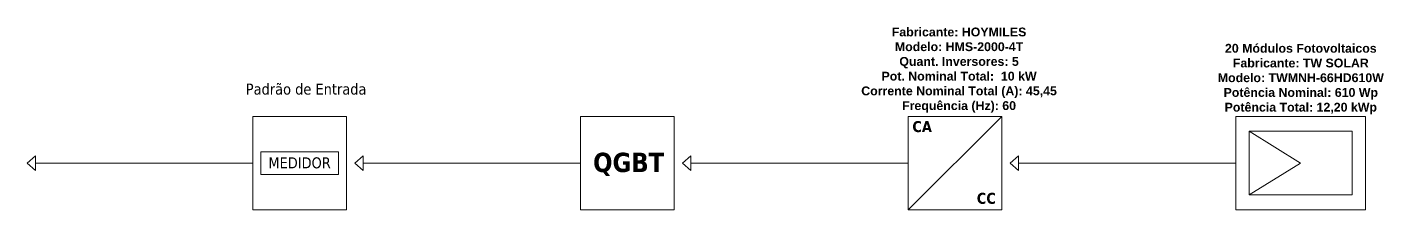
# Model space of a CAD drawing. Header units: millimetres. Extents: x 3949 to 5857, y -1969 to -943.
# Drawn here: x 5640.9 to 5856.7, y -1924.9 to -1895.8 of the extents above; entities that cross this region are included whole.
import ezdxf

# ---------------------------------------------------------------- set-up
doc = ezdxf.new("R2010")
doc.units = ezdxf.units.MM
doc.layers.add('DESENHO', color=7, linetype='Continuous', lineweight=0)
doc.styles.add('Annotative', font='arial.ttf')
doc.styles.add('PDF Arial', font='arial.ttf')
doc.styles.get("Standard").update_dxf_attribs({"font": 'arial.ttf'})

msp = doc.modelspace()

# ---------------------------------------------------------------- linework, layer by layer
at = {"layer": 'DESENHO'}
for p, q in [((5781.08, -1924.95), (5795.98, -1910.05)), ((5835.32, -1912.43), (5843.5, -1917.5)), ((5640.94, -1917.5), (5642.28, -1916.32)), ((5640.94, -1917.5), (5642.28, -1918.68)), ((5642.28, -1916.32), (5642.28, -1918.68)), ((5676.84, -1917.5), (5642.28, -1917.5)), ((5693.06, -1917.5), (5694.41, -1916.32)), ((5693.06, -1917.5), (5694.41, -1918.68)), ((5694.41, -1916.32), (5694.41, -1918.68)), ((5728.96, -1917.5), (5694.41, -1917.5)), ((5745.18, -1917.5), (5746.53, -1916.32)), ((5745.18, -1917.5), (5746.53, -1918.68)), ((5746.53, -1916.32), (5746.53, -1918.68)), ((5781.08, -1917.5), (5746.53, -1917.5)), ((5797.31, -1917.5), (5798.65, -1916.32)), ((5797.31, -1917.5), (5798.65, -1918.68)), ((5798.65, -1916.32), (5798.65, -1918.68)), ((5833.21, -1917.5), (5798.65, -1917.5)), ((5843.5, -1917.5), (5835.32, -1922.57))]:
    msp.add_line(p, q, dxfattribs=at)
for points in [[(5676.84, -1910.05), (5691.73, -1910.05), (5691.73, -1924.95), (5676.84, -1924.95)], [(5728.96, -1910.05), (5743.85, -1910.05), (5743.85, -1924.95), (5728.96, -1924.95)], [(5781.08, -1910.05), (5795.98, -1910.05), (5795.98, -1924.95), (5781.08, -1924.95)], [(5833.21, -1910.05), (5853.8, -1910.05), (5853.8, -1924.95), (5833.21, -1924.95)], [(5835.32, -1912.43), (5851.68, -1912.43), (5851.68, -1922.57), (5835.32, -1922.57)], [(5678.09, -1915.69), (5690.48, -1915.69), (5690.48, -1919.31), (5678.09, -1919.31)]]:
    msp.add_lwpolyline(points, close=True, dxfattribs=at)

# ---------------------------------------------------------------- texts
at = {"layer": 'DESENHO', "lineweight": 0, "char_height": 1.4067}
for s, insert, width, attachment_point, style in [('\\pxqc;{\\fArial|b1|i0|c0|p34;Fabricante: HOYMILES\\PModelo: HMS-2000-4T\\PQuant. Inversores: 5\\PPot. Nominal Total:  10 kW\\PCorrente Nominal Total (A): 45,45 \\PFrequência (Hz): 60}', (5766.8, -1909.47), 44.7411, 7, 'PDF Arial'), ('\\pxqc;{\\fArial|b1|i0|c0|p34;\\C7;20 Módulos Fotovoltaicos\\PFabricante: TW SOLAR\\PModelo: \\C256;TWMNH-66HD610W\\C7;\\PPotência Nominal: 610 Wp\\PPotência Total: 12,20 kWp}', (5863.04, -1909.72), 39.0202, 9, 'Annotative')]:
    msp.add_mtext(s, dxfattribs=dict(at, insert=insert, width=width, attachment_point=attachment_point, style=style))
at = {"layer": 'DESENHO', "lineweight": 0, "attachment_point": 4}
for s, insert, char_height in [('{\\fTahoma|b0|i0|c0|p34;Padrão de Entrada}', (5675.72, -1905.73), 1.7486), ('{\\fTahoma|b1|i0|c0|p34;CA}', (5781.74, -1911.7), 1.7486), ('{\\fTahoma|b1|i0|c0|p34;QGBT}', (5730.96, -1917.69), 3.0791), ('{\\fTahoma|b0|i0|c0|p34;MEDIDOR}', (5679.31, -1917.47), 1.7486), ('{\\fTahoma|b1|i0|c0|p34;CC}', (5791.99, -1923.12), 1.7486)]:
    msp.add_mtext(s, dxfattribs=dict(at, insert=insert, char_height=char_height))

doc.saveas('drawing.dxf')
